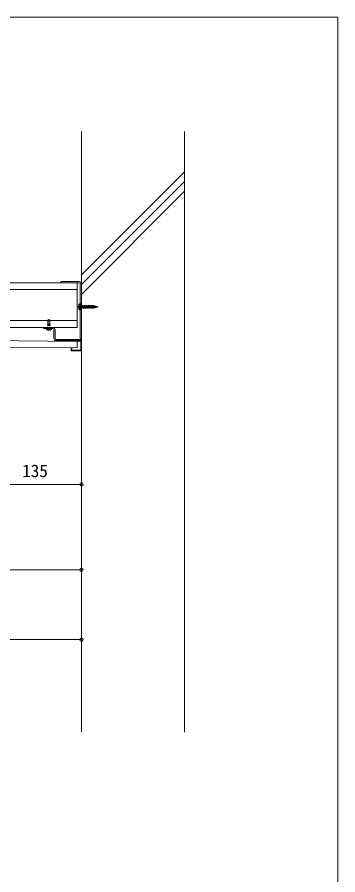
# Model space of a CAD drawing. Units: millimetres, scale not verified. Extents: x -2060 to 1861, y -4765 to 1286.
# Drawn here: x 1368 to 1835, y 39 to 1286 of the extents above; entities that cross this region are included whole.
import ezdxf
from ezdxf.enums import TextEntityAlignment as Align

# ---------------------------------------------------------------- set-up
doc = ezdxf.new("R2010")
doc.units = ezdxf.units.MM
doc.header["$LTSCALE"] = 10
doc.header["$PDMODE"] = 32
doc.header["$PDSIZE"] = 5
for name, color, linetype, lineweight in [('4-0_通り芯', 4, 'Continuous', 18), ('4-1_躯体', 3, 'Continuous', 18), ('4-2_下地１', 5, 'Continuous', 18), ('4-3_下地２', 4, 'Continuous', 18), ('4-4_仕上１', 2, 'Continuous', 18), ('4-6_寸法', 4, 'Continuous', 18), ('E-0_図面枠', 4, 'Continuous', 18)]:
    doc.layers.add(name, color=color, linetype=linetype, lineweight=lineweight)
doc.styles.add('ＭＳ ゴシック', font='')
doc.styles.get('ＭＳ ゴシック').set_extended_font_data('MS Gothic')

msp = doc.modelspace()

# ---------------------------------------------------------------- linework, layer by layer
at = {"layer": '4-0_通り芯'}
for p, q in [((1456.72, 864.95), (1486.32, 864.95)), ((1457.72, 862.32), (1457.72, 867.59)), ((1457.72, 867.45), (1460.44, 866.1)), ((1457.72, 862.45), (1460.44, 863.81)), ((1459.42, 868.9), (1458.52, 868.64)), ((1459.42, 861), (1458.52, 861.26)), ((1459.42, 860.35), (1459.42, 869.55)), ((1459.67, 869.8), (1460.07, 869.8)), ((1460.32, 860.35), (1460.32, 869.55)), ((1461.02, 866.53), (1461.32, 866.53)), ((1461.02, 863.38), (1461.32, 863.38)), ((1461.72, 866.75), (1461.32, 864.95)), ((1461.32, 863.38), (1461.32, 866.53)), ((1461.46, 866.3), (1461.32, 866.53)), ((1461.32, 863.38), (1461.35, 863.6)), ((1461.35, 863.6), (1462.85, 866.3)), ((1461.62, 863.15), (1461.35, 863.6)), ((1461.46, 866.3), (1461.72, 866.75)), ((1461.62, 863.15), (1461.72, 862.75)), ((1463.21, 867.15), (1461.72, 862.75)), ((1461.98, 866.3), (1461.72, 866.75)), ((1461.89, 863.26), (1462.09, 863.6)), ((1461.98, 866.3), (1462.85, 866.3)), ((1463.58, 866.3), (1462.09, 863.6)), ((1462.09, 863.6), (1462.95, 863.6)), ((1463.04, 866.64), (1462.85, 866.3)), ((1464.45, 866.3), (1462.95, 863.6)), ((1462.95, 863.6), (1463.21, 863.15)), ((1463.32, 866.76), (1463.21, 867.15)), ((1463.21, 863.15), (1464.71, 866.75)), ((1463.47, 863.6), (1463.21, 863.15)), ((1463.32, 866.76), (1463.58, 866.3)), ((1464.97, 866.3), (1463.47, 863.6)), ((1463.47, 863.6), (1464.34, 863.6)), ((1463.58, 866.3), (1464.45, 866.3)), ((1464.34, 863.6), (1465.83, 866.3)), ((1464.6, 863.15), (1464.34, 863.6)), ((1464.45, 866.3), (1464.71, 866.75)), ((1464.6, 863.15), (1464.71, 862.75)), ((1464.97, 866.3), (1464.71, 866.75)), ((1465.83, 866.06), (1464.71, 862.75)), ((1464.88, 863.26), (1465.08, 863.6)), ((1464.97, 866.3), (1465.83, 866.3)), ((1466.57, 866.3), (1465.08, 863.6)), ((1465.08, 863.6), (1465.94, 863.6)), ((1466.03, 866.64), (1465.83, 866.3)), ((1466.51, 866.19), (1465.84, 866.32)), ((1465.94, 863.6), (1466.2, 863.15)), ((1466.2, 867.15), (1465.99, 866.54)), ((1466.31, 866.76), (1466.2, 867.15)), ((1466.2, 863.15), (1467.7, 866.75)), ((1466.46, 863.6), (1466.2, 863.15)), ((1466.31, 866.76), (1466.57, 866.3)), ((1467.96, 866.3), (1466.46, 863.6)), ((1466.46, 863.6), (1467.33, 863.6)), ((1467.33, 863.6), (1468.82, 866.3)), ((1467.59, 863.15), (1467.33, 863.6)), ((1467.44, 866.3), (1467.7, 866.75)), ((1467.59, 863.15), (1467.7, 862.75)), ((1467.96, 866.3), (1467.7, 866.75)), ((1468.65, 865.56), (1467.7, 862.75)), ((1467.87, 863.26), (1468.07, 863.6)), ((1467.96, 866.3), (1468.82, 866.3)), ((1469.56, 866.3), (1468.07, 863.6)), ((1468.07, 863.6), (1468.93, 863.6)), ((1469.23, 865.71), (1468.56, 865.83)), ((1469.19, 867.15), (1468.81, 866.03)), ((1468.81, 866.03), (1469.23, 865.71)), ((1469.02, 866.64), (1468.82, 866.3)), ((1468.93, 863.6), (1469.19, 863.15)), ((1469.3, 866.76), (1469.19, 867.15)), ((1469.19, 863.15), (1470.69, 866.75)), ((1469.45, 863.6), (1469.19, 863.15)), ((1469.3, 866.76), (1469.56, 866.3)), ((1470.94, 866.3), (1469.45, 863.6)), ((1469.45, 863.6), (1470.32, 863.6)), ((1470.32, 863.6), (1471.81, 866.3)), ((1470.58, 863.15), (1470.32, 863.6)), ((1470.43, 866.3), (1470.69, 866.75)), ((1470.58, 863.15), (1470.69, 862.75)), ((1470.94, 866.3), (1470.69, 866.75)), ((1471.46, 865.05), (1470.69, 862.75)), ((1470.86, 863.26), (1471.05, 863.6)), ((1470.94, 866.3), (1471.81, 866.3)), ((1472.55, 866.3), (1471.05, 863.6)), ((1471.05, 863.6), (1471.92, 863.6)), ((1472.18, 867.15), (1471.63, 865.53)), ((1472.01, 866.64), (1471.81, 866.3)), ((1471.92, 863.6), (1472.18, 863.15)), ((1472.28, 866.76), (1472.18, 867.15)), ((1472.18, 863.15), (1473.67, 866.75)), ((1472.44, 863.6), (1472.18, 863.15)), ((1472.28, 866.76), (1472.55, 866.3)), ((1473.93, 866.3), (1472.44, 863.6)), ((1472.44, 863.6), (1473.3, 863.6)), ((1473.3, 863.6), (1474.8, 866.3)), ((1473.57, 863.15), (1473.3, 863.6)), ((1473.41, 866.3), (1473.67, 866.75)), ((1473.57, 863.15), (1473.67, 862.75)), ((1473.93, 866.3), (1473.67, 866.75)), ((1474.28, 864.54), (1473.67, 862.75)), ((1473.85, 863.26), (1474.04, 863.6)), ((1473.93, 866.3), (1474.8, 866.3)), ((1474.66, 864.73), (1473.99, 864.85)), ((1475.54, 866.3), (1474.04, 863.6)), ((1474.04, 863.6), (1474.91, 863.6)), ((1475.17, 867.15), (1474.44, 865.02)), ((1474.44, 865.02), (1474.66, 864.73)), ((1474.99, 866.64), (1474.8, 866.3)), ((1474.91, 863.6), (1475.17, 863.15)), ((1475.27, 866.76), (1475.17, 867.15)), ((1475.17, 863.15), (1476.66, 866.75)), ((1475.43, 863.6), (1475.17, 863.15)), ((1475.27, 866.76), (1475.54, 866.3)), ((1476.92, 866.3), (1475.43, 863.6)), ((1475.43, 863.6), (1476.29, 863.6)), ((1476.29, 863.6), (1477.79, 866.3)), ((1476.56, 863.15), (1476.29, 863.6)), ((1476.4, 866.3), (1476.66, 866.75)), ((1476.56, 863.15), (1476.66, 862.75)), ((1476.92, 866.3), (1476.66, 866.75)), ((1477.1, 864.04), (1476.66, 862.75)), ((1477.38, 864.24), (1476.71, 864.36)), ((1476.83, 863.26), (1477.03, 863.6)), ((1476.92, 866.3), (1477.79, 866.3)), ((1478.53, 866.3), (1477.03, 863.6)), ((1477.03, 863.6), (1477.9, 863.6)), ((1478.16, 867.15), (1477.26, 864.51)), ((1477.98, 866.64), (1477.79, 866.3)), ((1477.9, 863.6), (1478.16, 863.15)), ((1478.26, 866.76), (1478.16, 867.15)), ((1478.16, 863.15), (1479.65, 866.75)), ((1478.42, 863.6), (1478.16, 863.15)), ((1478.26, 866.76), (1478.53, 866.3)), ((1479.91, 866.3), (1478.42, 863.6)), ((1478.42, 863.6), (1479.28, 863.6)), ((1480.77, 866.3), (1479.28, 863.6)), ((1479.49, 863.24), (1479.28, 863.6)), ((1479.39, 866.3), (1479.65, 866.75)), ((1479.49, 863.24), (1479.58, 862.92)), ((1479.83, 863.54), (1479.58, 862.92)), ((1479.91, 866.3), (1479.65, 866.75)), ((1479.83, 863.53), (1479.87, 863.6)), ((1479.87, 863.6), (1481.34, 866.17)), ((1479.87, 863.6), (1480.88, 863.6)), ((1481.23, 866.89), (1480.03, 864.02)), ((1482.38, 865.85), (1480.88, 863.6)), ((1480.88, 863.6), (1481.07, 863.29)), ((1481.07, 866.61), (1481.23, 866.89)), ((1482.64, 866.1), (1481.07, 863.29)), ((1481.07, 863.29), (1481.32, 863.73)), ((1481.23, 866.56), (1481.23, 866.89)), ((1481.23, 866.56), (1481.35, 866.16)), ((1481.32, 863.73), (1482.73, 865.75)), ((1481.32, 863.73), (1482.63, 864.13)), ((1481.34, 866.17), (1482.38, 865.85)), ((1482.38, 865.85), (1482.64, 866.1)), ((1483.87, 865.4), (1482.63, 864.13)), ((1482.63, 864.13), (1482.79, 863.86)), ((1482.73, 865.75), (1482.64, 866.1)), ((1482.73, 865.75), (1483.87, 865.4)), ((1482.79, 863.86), (1484.1, 865.61)), ((1484.17, 865.31), (1483.1, 864.27)), ((1483.1, 864.27), (1484.19, 864.61)), ((1483.87, 865.4), (1484.1, 865.61)), ((1484.17, 865.31), (1484.1, 865.61)), ((1484.17, 865.31), (1485.32, 864.95)), ((1484.19, 864.61), (1484.32, 864.38)), ((1484.5, 864.7), (1484.32, 864.38)), ((1484.5, 864.7), (1485.32, 864.95)), ((1459.67, 860.1), (1460.07, 860.1)), ((1412.12, 840.1), (1412.62, 840.45)), ((1414.08, 840.45), (1412.12, 840.1)), ((1412.12, 840.1), (1412.62, 839.75)), ((1416.32, 839.35), (1412.12, 838.6)), ((1412.12, 838.6), (1412.62, 838.95)), ((1412.12, 838.6), (1412.62, 838.25)), ((1412.34, 837.25), (1412.62, 837.45)), ((1414.22, 846.45), (1412.62, 842.06)), ((1414.22, 846.45), (1412.62, 845.33)), ((1412.62, 840.45), (1412.62, 845.33)), ((1413.72, 844.57), (1412.62, 840.48)), ((1412.62, 840.45), (1415.61, 840.45)), ((1412.62, 839.75), (1415.61, 840.45)), ((1412.62, 838.95), (1412.62, 839.75)), ((1415.82, 839.7), (1412.62, 838.95)), ((1412.62, 838.25), (1415.82, 839)), ((1412.62, 837.45), (1412.62, 838.25)), ((1415.82, 838.2), (1412.62, 837.45)), ((1416.32, 837.85), (1412.96, 837.25)), ((1414.22, 846.45), (1415.82, 845.33)), ((1414.76, 837.25), (1415.82, 837.5)), ((1415.82, 839.7), (1415.82, 845.33)), ((1416.32, 839.35), (1415.82, 839.7)), ((1416.32, 839.35), (1415.82, 839)), ((1415.82, 838.2), (1415.82, 839)), ((1416.32, 837.85), (1415.82, 838.2)), ((1416.32, 837.85), (1415.82, 837.5)), ((1415.82, 837.25), (1415.82, 837.5)), ((1410.72, 833.35), (1410.22, 832.35)), ((1418.22, 832.35), (1410.22, 832.35)), ((1417.72, 833.35), (1410.72, 833.35)), ((1417.72, 833.35), (1418.22, 832.35))]:
    msp.add_line(p, q, dxfattribs=at)
for points in [[(1460.44, 863.81), (1461.05, 864.95), (1460.44, 866.1)], [(1461.46, 866.3), (1461.32, 864.95), (1461.98, 866.3)], [(1466.57, 866.3), (1467.44, 866.3), (1465.94, 863.6)], [(1468.81, 866.03), (1468.56, 865.83), (1468.65, 865.56), (1469.23, 865.71)], [(1469.56, 866.3), (1470.43, 866.3), (1468.93, 863.6)], [(1471.95, 865.22), (1471.46, 865.05), (1471.27, 865.34)], [(1472.55, 866.3), (1473.41, 866.3), (1471.92, 863.6)], [(1474.44, 865.02), (1473.99, 864.85), (1474.28, 864.54), (1474.66, 864.73)], [(1475.54, 866.3), (1476.4, 866.3), (1474.91, 863.6)], [(1478.53, 866.3), (1479.39, 866.3), (1477.9, 863.6)], [(1479.97, 863.77), (1479.83, 863.54), (1479.43, 863.87)], [(1481.07, 866.61), (1480.77, 866.3), (1479.91, 866.3)], [(1484.19, 864.61), (1484.24, 864.7), (1484.3, 864.78), (1484.36, 864.86), (1484.43, 864.92), (1484.62, 865.01), (1484.83, 865.03), (1485.07, 865), (1485.32, 864.95)], [(1484.5, 864.7), (1484.54, 864.74), (1484.58, 864.77), (1484.62, 864.79), (1484.67, 864.82), (1484.82, 864.89), (1484.98, 864.92), (1485.15, 864.94), (1485.32, 864.95)]]:
    msp.add_lwpolyline(points, dxfattribs=at)
for points in [[(1465.99, 866.54), (1466.51, 866.19), (1465.83, 866.06), (1465.84, 866.32)], [(1471.95, 865.22), (1471.27, 865.34), (1471.63, 865.53)], [(1477.26, 864.51), (1477.38, 864.24), (1477.1, 864.04), (1476.71, 864.36)], [(1479.97, 863.77), (1479.43, 863.87), (1480.03, 864.02)]]:
    msp.add_lwpolyline(points, close=True, dxfattribs=at)
for centre, radius, start, end in [((1458.82, 867.59), 1.1, 106, 180), ((1458.82, 862.32), 1.1, 180, 254), ((1459.67, 869.55), 0.25, 90, 180), ((1460.07, 869.55), 0.25, 0, 90), ((1461.02, 867.23), 0.7, 180, 270), ((1461.02, 862.68), 0.7, 90, 180), ((1459.67, 860.35), 0.25, 180, 270), ((1460.07, 860.35), 0.25, 270, 0), ((1414.22, 846.45), 1.95, 255, 325), ((1414.22, 836.94), 6.08, 228.88791, 311.11209)]:
    msp.add_arc(centre, radius, start, end, dxfattribs=at)
at = {"layer": '4-1_躯体'}
for p, q in [((1461.72, 246.17), (1461.72, 1119.85)), ((1611.72, 246.17), (1611.72, 1119.85)), ((1611.72, 1061.37), (1461.72, 911.37)), ((1611.72, 1047.23), (1461.72, 897.23)), ((1611.72, 1033.09), (1461.72, 883.09))]:
    msp.add_line(p, q, dxfattribs=at)
at = {"layer": '4-2_下地１'}
for p, q in [((1338.72, 899.95), (1455.32, 899.95)), ((1455.32, 834.95), (1455.32, 899.95)), ((1338.72, 889.95), (1455.32, 889.95)), ((1338.72, 844.95), (1455.32, 844.95)), ((1333.22, 834.95), (1455.32, 834.95))]:
    msp.add_line(p, q, dxfattribs=at)
at = {"layer": '4-2_下地１', "color": 134}
for p, q in [((1431.72, 815.95), (1431.72, 814.95)), ((1461.72, 815.95), (1431.72, 815.95)), ((1460.72, 814.95), (1431.72, 814.95)), ((1461.72, 815.95), (1461.72, 800.95)), ((1446.72, 800.95), (1461.72, 800.95))]:
    msp.add_line(p, q, dxfattribs=at)
for points in [[(1460.72, 814.95), (1460.72, 801.95), (1447.72, 801.95)], [(1447.72, 801.95), (1447.72, 804.95), (1446.72, 804.95), (1446.72, 800.95)]]:
    msp.add_lwpolyline(points, dxfattribs=at)
at = {"layer": '4-3_下地２', "color": 7}
for p, q in [((1458.52, 901.55), (1431.72, 901.55)), ((1431.72, 901.55), (1431.72, 899.95)), ((1458.52, 899.95), (1431.72, 899.95)), ((1460.12, 898.35), (1460.12, 819.15)), ((1461.72, 898.35), (1461.72, 819.15)), ((1406.72, 834.95), (1420.12, 834.95)), ((1406.72, 834.95), (1406.72, 833.35)), ((1406.72, 833.35), (1420.12, 833.35)), ((1421.72, 831.75), (1421.72, 819.15)), ((1423.32, 831.75), (1423.32, 819.15)), ((1458.52, 817.55), (1424.92, 817.55)), ((1458.52, 815.95), (1424.92, 815.95))]:
    msp.add_line(p, q, dxfattribs=at)
for centre, radius, start, end in [((1458.52, 898.35), 3.2, 0, 90), ((1458.52, 898.35), 1.6, 0, 90), ((1420.12, 831.75), 3.2, 0, 90), ((1420.12, 831.75), 1.6, 0, 90), ((1424.92, 819.15), 3.2, 180, 270), ((1424.92, 819.15), 1.6, 180, 270), ((1458.52, 819.15), 1.6, 270, 0), ((1458.52, 819.15), 3.2, 270, 0)]:
    msp.add_arc(centre, radius, start, end, dxfattribs=at)
at = {"layer": '4-4_仕上１'}
msp.add_line((1326.63, 806.45), (1455.72, 805.22), dxfattribs=at)
msp.add_lwpolyline([(1326.72, 815.95), (1455.72, 814.73), (1455.72, 805.22)], dxfattribs=at)
at = {"layer": '4-6_寸法'}
for p, q in [((1461.72, 606.75), (1461.72, 722.88)), ((1461.72, 482.37), (1461.72, 567.97))]:
    msp.add_line(p, q, dxfattribs=at)
at = {"layer": '4-6_寸法', "color": 7}
for p, q in [((1326.72, 606.75), (1461.72, 606.75)), ((1099.22, 482.37), (1461.72, 482.37)), ((-1538.28, 380.95), (1461.72, 380.95))]:
    msp.add_line(p, q, dxfattribs=at)
at = {"layer": '4-6_寸法'}
for p in [(1461.72, 606.75), (1461.72, 482.37), (1461.72, 380.95)]:
    msp.add_point(p, dxfattribs=at)
at = {"layer": 'E-0_図面枠', "color": 7}
for p in [(-2060, 1286.25), (1835, -1463.75)]:
    msp.add_line(p, (1835, 1286.25), dxfattribs=at)

# ---------------------------------------------------------------- texts
at = {"layer": '4-6_寸法', "style": 'ＭＳ ゴシック'}
msp.add_text('135', height=18.33, dxfattribs=at).set_placement((1375.47, 611.75), align=Align.BOTTOM_LEFT)

doc.saveas('drawing.dxf')
